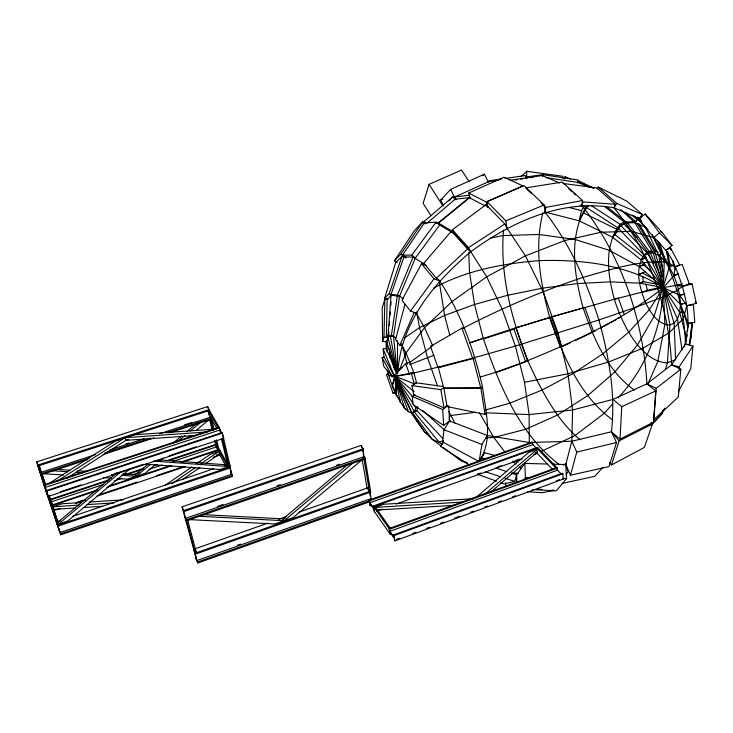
<?xml version="1.0" encoding="UTF-8"?>
<svg xmlns="http://www.w3.org/2000/svg" width="733" height="733" viewBox="0 0 733 733"><rect width="100%" height="100%" fill="white"/><g stroke="black" fill="none" stroke-linecap="round" stroke-linejoin="round"><path stroke-width="1.1" d="M397.46 373.115L397.533 340.726M562.797 178.33L562.843 176.268L526.743 171.284L521.236 176.396M396.745 373.179L386.584 341.697L382.617 341.45L383.982 337.162L384.843 299.284L387.821 299.476M395.93 338.243L393.52 336.2L390.286 335.558L387.986 337.409L386.318 337.253L387.152 299.376L391.587 295.243M532.79 489.543L556.246 490.899L566.572 478.603L565.757 464.52L571.859 441.239L572.555 409.994L567.993 373.766L558.051 333.13L543.071 291.661L525.424 255.844L507.007 228.192L504.845 223.986L486.034 204.663L452.371 229.786L454.662 233.882L470.788 251.74L486.694 276.817L502.087 308.996L515.381 346.049L524.507 382.278L529.116 414.594L529.29 442.512L571.859 441.239L611.423 431.783L620.008 439.131L653.442 422.226L655.815 390.918L646.891 383.854C643.207 319.863 621.813 255.936 581.782 205.432L582.552 200.53L562.312 182.077L525.488 187.923M516.38 482.497L516.582 474.837L524.801 463.412L547.551 464.026M526.551 178.55L526.743 171.284M505.596 485.997L505.688 482.79M657.785 241.12L664.309 260.453L663.338 287.611L664.858 324.499L657.858 361.268L647.871 384.239M386.447 350.319L386.584 341.697L387.986 337.409L383.982 337.162M553.241 464.181L565.757 464.52L570.476 475.222L609.004 466.564L616.517 442.521L611.423 431.783C615.83 394.015 608.848 356.32 598.898 319.973C586.464 281.646 570.182 244.199 545.114 212.341L544.143 204.965L523.829 185.513L486.987 201.575L488.031 207.796M620.008 439.131L621.776 406.678L612.999 399.412L572.555 409.994L529.116 414.594L486.593 412.807L485.044 414.42L447.066 406.558L443.914 388.38L480.885 388.298L482.451 386.722C473.885 349.504 460.764 312.918 439.626 280.904L438.233 279.236M397.222 373.106L393.52 336.2L388.078 335.329L391.055 295.161L399.586 296.05L403.123 298.762M386.318 337.253L388.609 335.402L388.856 332.058M389.351 325.36L389.599 322.016M390.103 315.327L390.35 311.974M390.845 305.285L391.092 301.941M680.829 369.166L656.2 388.353L653.827 419.652L678.291 397.121L680.829 369.166L671.565 364.851C669.027 308.355 649.988 251.767 613.979 207.76C562.293 198.78 511.588 221.65 470.788 251.74C434.541 282.223 400.603 322.694 397.937 372.016M686.464 338.197L679.702 312.313L680.407 304.168L679.674 295.216L677.494 285.485L673.884 275.69L669.348 267.179L664.309 260.453L658.793 255.505L653.185 252.885L648.247 252.885L644.234 255.221C634.366 268.773 639.588 287.309 645.067 301.62C650.079 311.626 657.171 324.71 669.87 325.021L674.085 323.18L677.484 318.937L679.702 312.313L663.338 287.611L644.234 255.221L618.047 227.954L586.409 207.448L580.014 205.185M678.996 369.093L679.189 366.857L692.96 346.04L685.465 344.125L671.565 364.851L646.891 383.854L612.999 399.412M686.949 337.006L687.16 334.743M687.481 331.334C689.881 309.234 683.513 287.18 675.304 266.858C668.184 247.25 649.557 236.393 639.341 218.663L637.646 217.179M490.514 238.088L502.719 235.577L538.947 234.478L575.075 239.444L609.15 250.292L639.222 266.583L663.338 287.611L680.407 304.168L688.214 323.4L692.016 323.729L689.845 345.124M690.944 339.003L692.465 323.116L688.214 323.4L685.465 344.125L689.368 344.483L692.016 323.729M692.96 346.04L690.761 368.708L678.318 391.788M526.715 178.751L526.926 176.873L542.768 174.665L578.035 179.988L577.705 182.847M542.548 176.598L542.768 174.665M448.724 406.128L449.586 420.934L443.987 429.703L442.549 441.917L479.116 461.543C493.767 439.983 485.512 410.599 482.451 386.722L480.72 387.83L443.749 387.922L438.38 367.664L440.176 366.619L409.408 374.059L393.108 376.735L405.706 363.586L410.168 362.175L431.013 347.195M389.635 357.594L390.158 353.26L389.315 348.807M545.114 212.341L545.801 207.393L540.927 202.72M391.294 335.971L397.35 295.802M503.562 230.006C499.677 274.692 511.652 319.258 527.705 360.627C540.881 389.296 555.605 418.992 580.041 439.727M393.52 336.2L399.586 296.05L415.354 257.998L439.672 225.022L438.462 223.116L469.459 197.763L485.063 205.854M479.116 461.543L481.893 444.455L487.363 435.503L529.29 442.512M542.942 212.652C534.119 247.323 540.349 283.561 549.732 317.444L560.406 347.112M586.886 205.396C568.075 236.136 574.067 274.655 583.092 307.768C593.519 338.261 607.29 370.742 634.265 390.084M584.091 205.854L581.489 210.664L579.116 220.789L612.44 237.162L641.128 259.83L663.338 287.611L677.484 318.937L681.983 349.733M404.964 304.232L395.563 339.535L399.842 345.307L401.821 345.371L406.036 352.903L413.861 372.639L416.601 382.846L443.3 386.529M570.476 475.222L576.743 452.096L571.859 441.239M413.861 372.639L395.087 376.194L392.522 385.54L396.397 394.391M500.776 482.708L503.992 483.872L514.703 481.416L516.582 474.837L511.148 473.042M587.023 205.313L586.409 207.448L589.121 205.432M643.995 264.512L639.222 266.583L643.363 264.659L643.913 262.726M564.566 178.962L565.198 176.772L570.457 179.044M384.843 299.284L382.223 307.979L382.617 341.45M387.794 299.156L384.733 298.01L395.582 262.909L402.005 256.33L405.092 257.512M469.019 181.555L461.515 170.047L429.089 184.34L423.115 203.316L430.967 215.676M609.49 462.505L611.514 464.951L619.092 440.881L652.462 423.995L651.051 422.373M665.399 369.295L667.451 362.789L669.87 325.021L663.338 287.611L658.793 255.505L645.571 227.349L634.439 215.933M384.733 298.01L389.131 293.86L402.005 256.33M391.019 294.492L397.313 295.115L399.586 296.05L393.264 295.417L391.019 294.492L403.892 256.962L413.091 257.036L425.241 264.677M652.462 423.995L644.353 447.442L611.514 464.951M684.155 346.654L686.372 340.332M663.191 409.839L661.688 414.108L651.142 425.561M577.952 182.829L578.667 180.895L593.904 188.253M399.494 370L406.036 352.903L424.544 327.642L452.096 301.52L486.694 276.817L525.424 255.844L564.758 240.543L601.142 232.214L631.489 231.344L653.589 237.602C672.821 269.771 684.411 306.568 685.465 344.125M581.782 205.432L583.193 201.914L615.408 204.296L613.979 207.76L639.341 218.663L641.659 221.137M397.313 295.115L413.091 257.036M408.455 411.744L404.46 407.905L394.995 376.441L408.492 411.763L411.827 412.991L414.347 411.708L416.014 407.85L417.581 407.053L416.014 407.85L414.118 404.946M395.06 376.505L411.827 412.991L416.711 410.526L417.957 407.64M399.842 345.307L414.081 312.936L416.087 313.037L424.544 327.642L432.827 345.894M469.221 464.878L440.689 446.507L443.254 441.523M664.767 408.171L661.688 414.108L651.27 424.398M426.111 265.538L421.484 263.77L401.977 300.163L410.489 311.085L416.087 313.037M545.315 212.121L579.116 220.789L586.895 207.311M619.761 225.004C603.525 246.261 607.859 275.141 614.318 299.238C619.55 315.621 626.862 331.389 637.508 344.977C645.324 353.773 654.945 362.725 667.451 362.789L675.615 359.738L674.085 323.18L653.185 252.885L634.796 222.612L620.704 209.638M495.389 455.578L484.495 452.673L479.602 460.975M618.111 227.487L612.44 237.162L615.115 234.743L619.055 228.284M440.689 446.507L442.833 442.943M623.939 221.907L620.219 224.38L618.047 227.954L626.77 221.907M618.056 397.937C645.92 368.268 661.798 328.182 663.338 287.611L648.247 252.885L625.469 223.052L626.568 221.238M479.776 460.333L484.495 452.673M597.184 188.793L598.302 187.089L626.889 201.154L642.181 214.448L639.341 218.663L645.159 213.99L662.046 232.279L672.06 245.445L666.279 249.999L669.348 267.179L654.065 316.381L637.508 344.977L614.932 371.842L587.738 395.609L557.428 415.098L525.57 429.318L493.795 437.473L486.034 437.839M397.02 262.625L394.436 260.792L414.255 230.849L422.547 222.026L425.177 223.895M613.979 207.76L616.856 203.435L642.181 214.448M394.436 260.792L400.832 254.177L422.547 222.026M400.832 254.177L406.119 257.906L402.582 255.102L424.306 222.942L436.108 222.126L439.672 225.022L454.662 233.882L453.434 231.93L438.462 223.116M604.285 206.33L625.469 223.052L626.147 222.035L634.448 221.632M410.489 311.085L434.028 278.806L439.626 280.904L436.364 278.21L423.793 263.193L451.482 231.087L454.662 233.882M402.582 255.102L411.754 255.139L436.108 222.126M523.527 480.088L525.433 477.522L524.801 463.412M639.094 220.532L637.124 219.68L634.796 222.612L625.469 223.052M566.087 474.37L568.157 471.878L565.757 464.52M602.893 467.352L594.82 476.322L562.165 483.395M612.815 403.746L603.845 413.696L574.8 435.686L540.798 451.574M443.612 205.781L440.716 200.027L450.639 189.398L484.394 174.17L488.343 181.986M449.118 417.169L450.63 415.547L475.488 412.294M422.474 222.924L452.811 196.811L455.33 199.752M448.972 200.824L452.811 196.811M639.341 218.663L641.32 216.638M482.809 175.792L484.394 174.17M487.537 182.361L489.149 180.767L501.592 178.971M436.364 278.21L467.59 248.945L470.788 251.74L468.506 247.626L452.371 229.786M650.473 250.823L648.247 252.885L649.988 252.042L660.625 276.543M647.926 251.795L644.234 255.221L647.871 253.462M648.073 261.369L645.297 257.906L641.128 259.83L643.125 257.989M621.758 224.573L618.047 227.954L620.072 226.131M652.507 251.74L649.539 251.749L648.247 252.885L649.988 252.033M636.116 221.458L634.796 222.612L645.571 227.349L648.054 229.539M490.643 492.255L537.179 452.133L535.108 452.875M484.311 494.72L536.968 449.439L528.695 452.408L476.432 497.176M427.183 223.034L455.156 199.22L469.157 197.635L438.178 222.969L436.025 223.116M57.852 522.29L116.785 472.867M120.102 472.409L58.438 524.122L67.775 520.971L130.181 468.634M123.08 473.793L135.559 474.627L147.709 464.429M172.878 443.328L181.555 436.053M186.759 431.682L197.177 422.95M121.495 475.286L136.274 476.267L150.192 464.594M177.148 441.99L184.973 435.42M190.186 431.05L201.493 421.567M155.414 464.621L145.006 473.353L127.515 479.18L117.234 478.512M159.757 460.984L163.23 458.07M186.668 438.416L190.14 435.503M196.215 430.408L209.235 419.487M563.567 178.146L565.198 176.772M348.074 464.282L283.011 518.854L202.849 514.612M199.275 516.289L284.111 520.723L352.793 463.119M362.652 459.279L293.237 517.498L274.948 523.967L188.482 519.578M658.28 252.354L655.467 251.043L653.185 252.885L654.972 252.042M660.296 254.837L658.793 255.505L661.084 253.655L652.141 234.533M636.336 221.375L634.796 222.612L635.493 221.586L625.542 212.423M653.589 237.602L659.508 232.892L672.06 245.445M414.878 394.556L412.322 396.425L412.991 404.625L443.667 425.452L449.586 420.934L487.363 435.503M443.667 425.452L442.677 409.5L447.808 405.633M483.652 338.866L513.952 329.172L515.904 327.752L549.732 317.444L618.313 298.12L624.314 314.549M658.793 255.505L662.504 252.894M665.821 259.775L664.309 260.453L666.178 259.134M182.004 479.849L199.834 467.553M205.46 463.677L219.534 453.965L216.354 455.028M404.589 337.904L419.505 327.633L444.592 315.437L474.544 304.47L507.74 295.243L542.548 288.161L577.292 283.598L610.241 281.848L639.561 283.149L663.338 287.611L679.674 295.216L686.812 305.707L683.403 318.589L668.808 333.029L643.418 347.909L608.876 361.937L567.993 373.766L524.507 382.278M164.705 485.594L191.762 467.031M197.36 463.183L210.426 454.222L218.92 451.391L201.053 463.677M171.916 483.725L195.418 467.553M468.506 247.626L504.845 223.986M66.474 478.539L125.856 440.359L128.825 439.388M56.954 481.361L125.086 437.683L207.256 431.948M49.377 483.258L116.135 440.579L134.002 434.788L216.088 429.043M411.442 373.518L414.191 383.726L416.601 382.846L411.964 385.604L413.669 394.83L444.033 407.869L447.735 405.56M411.964 385.604L440.854 389.672L444.592 387.4M433.661 288.133C465.785 270.431 502.701 263.614 538.929 260.646C581.663 259.317 626.504 264.219 663.338 287.611L681.617 284.45M438.38 367.664L473.151 358.584L474.902 357.539L515.381 346.049L598.898 319.973L634.137 307.833L660.79 297.745L677.09 290.46L682.496 286.365L689.332 283.9L682.13 264.384L675.304 266.858L666.636 262.057C638.058 260.178 610.507 269.707 583.376 277.276C542.402 290.909 502.554 307.723 464.246 327.651L462.276 328.796M667.25 249.431L666.279 249.999L670.548 247.946L679.601 264.805L675.304 266.858L673.884 275.69L663.338 287.611L649.319 309.766L628.639 332.241L602.801 353.828L573.353 373.436L541.843 390.158L509.829 403.187L485.283 410.059M664.309 260.453L665.243 259.894L659.462 242.696M440.176 366.619L437.858 367.206L430.491 346.416L461.946 328.146L464.246 327.651M620.75 225.517L646.909 252.738L644.234 255.221L649.31 252.583M521.392 363.366L527.705 360.627C575.148 341.047 623.087 320.046 663.338 287.611L641.677 292.348L647.321 290.305L662.559 286.951M591.934 332.141L595.627 330.638M600.584 327.99L609.499 323.226M611.487 322.172L616.435 319.524M618.423 318.461L620.402 317.398M481.783 338.958L515.904 327.752L527.769 360.718L495.416 372.391L480.243 377.046M563.237 465.189L566.233 463.65M412.844 403.095L395.124 376.432L414.347 411.708L416.711 410.526L442.906 438.609M414.374 411.689L416.711 410.526M654.935 252.033L653.185 252.885L654.487 251.731L637.298 223.409M641.128 259.83L646.543 257.21M672.766 260.884L673.499 265.199L669.348 267.179L670.292 266.629L667.635 251.575M678.052 273.702L673.884 275.69L678.621 273.977M396.232 393.3L392.989 393.099L386.502 374.655L388.463 373.729M395.298 370.504L402.344 367.444M397.973 369.982L400.85 368.607M562.944 346.278L570.036 342.934M575.103 340.552L592.328 332.443M621.776 406.678L655.815 390.918M455.917 199.513L454.909 196.939L488.664 181.628L498.577 180.236M468.726 193.045L503.965 177.212L523.069 185.98L486.3 202.024L468.726 193.045L470.357 198.744M440.716 200.027L442.75 199.119M645.397 271.659L638.736 274.573L642.475 273.079L654.312 279.31M486.987 201.575L505.843 220.853L544.143 204.965M416.601 382.846L414.209 383.817L395.087 376.194L395.417 380.784M658.454 284.459L643.29 281.646L639.561 283.149L644.28 281.454M409.683 364.594L433.909 355.248M443.392 440.67L439.204 442.301L432.443 439.534L424.535 431.874L410.59 412.074M386.502 374.655L388.408 373.922M392.989 393.099L395.857 392.008M396.553 539.406L399.769 538.233M412.633 533.514L415.849 532.332M426.56 528.401L429.776 527.219M440.496 523.289L443.712 522.107M454.423 518.176L459.783 516.206M470.504 512.275L473.72 511.093M484.431 507.163L487.647 505.99M498.367 502.05L501.583 500.877M512.294 496.947L515.51 495.765M556.237 480.821L559.453 479.639M536.73 448.596L532.9 444.61L532.204 442.036L369.084 500.08L369.954 505.257L370.385 505.871L370.046 503.828L373.784 509.16L374.123 511.213L390.414 534.485L390.084 532.405L394.079 538.104L394.885 540.862L563.237 479.061L562.898 473.793L562.321 473.197L393.575 534.898L393.905 536.987L389.901 531.288L389.571 529.208L373.253 506.017L537.344 447.35L557.401 468.112L557.547 470.174L561.057 473.82M389.901 531.288L557.547 470.174M393.575 534.898L394.042 535.566L562.898 473.793M495.737 372.712L519.257 364.145M389.571 529.208L557.401 468.112M682.231 283.781L677.494 285.485L682.496 286.365L692.053 283.964L696.35 303.334L686.812 305.707L693.427 304.699L694.792 322.401L688.214 323.4M477.467 474.141L480.692 472.977M497.918 466.802L501.143 465.647M516.215 460.242L519.44 459.078M376.716 511.066L382.104 509.133M396.104 504.102L522.125 458.876M533.972 454.625L537.207 453.461M537.885 447.909L373.693 506.64L374.563 511.836M237.373 545.215L240.598 544.069M196.939 560.534L371.072 498.596L369.744 490.698L370.696 492.035L195.5 554.084L194.804 552.59L196.939 560.534L197.883 562.953L370.018 501.629M197.635 562.037L532.735 442.585M369.084 500.08L369.853 502.737L532.9 444.61M285.036 518.139L283.011 518.854L284.111 520.723M370.541 491.11L195.253 553.149L193.485 549.365M194.566 548.99L267.875 523.115M278.65 519.303L286.2 516.646M299.137 512.074L368.131 487.72M197.883 562.953L196.114 559.151L195.867 558.225L196.563 559.728L182.059 506.824L361.012 445.444L363.614 449.696L184.075 511.478L183.378 510.031L185.614 518.341L364.035 456.659L364.997 457.96L370.696 492.035M185.614 518.341L186.301 519.807L364.997 457.96M182.059 506.824L183.809 510.507L363.458 448.733M217.655 506.356L223.061 504.487M277.083 485.823L280.327 484.705M336.511 465.29L339.755 464.172M232.37 475.488L60.473 533.917L60.766 534.806L232.581 476.377L229.85 466.573L230.547 467.819L57.861 526.202L56.432 521.795L60.766 520.338M231.674 474.233L60.024 532.525L45.867 490.734L222.154 432.58L223.712 438.343L47.837 496.589L47.645 495.975M469.276 342.897L483.203 338.206L474.544 304.47L469.578 272.804L468.744 252.711M471.09 342.558L480.711 339.315M72.677 516.325L213.413 468.882M224.243 465.235L228.568 463.769M57.559 525.295L230.327 466.921L229.008 464.557M60.665 508.317L54.169 510.489L52.519 505.523L58.695 524.91L48.836 495.691M75.82 503.25L85.559 499.988M96.38 496.369L185.119 466.683M195.949 463.064L200.274 461.616M213.257 457.264L219.753 455.092M51.218 505.294L97.865 489.754M108.713 486.135L169.451 465.895M180.3 462.285L219.35 449.265L227.358 463.632M95.913 491.055L51.411 505.889L53.088 510.855M106.771 487.436L171.888 465.721M182.746 462.102L219.643 449.805M77.771 501.94L83.177 500.126M99.404 494.702L137.254 482.048M156.725 475.534L183.763 466.49M60.665 491.669L81.271 484.843M113.826 474.068L143.118 464.365M169.149 455.752L196.27 446.773M50.495 499.274L109.089 479.831M124.28 474.782L143.805 468.305M166.593 460.736L215.42 444.528M50.687 499.86L108.227 480.756M126.681 474.627L142.972 469.212M153.829 465.611L157.082 464.53M169.03 460.562L215.713 445.059M103.399 484.504L51.347 501.812L52.428 505.119L49.212 495.6M114.247 480.903L121.834 478.374M132.682 474.764L139.188 472.602M148.946 469.358L161.966 465.034M172.805 461.424L216.189 447.002L217.903 449.97L215.795 441.266M44.896 487.564L219.964 429.95L222.108 433.698M222.475 433.13L46.069 491.348L45.867 490.734M219.964 429.95L219.469 427.898L44.2 485.503L36.65 461.882L207.576 406.641L209.464 410.443L37.988 466.023M125.719 444.033L128.981 442.97M184.304 424.957L191.899 422.483M95.611 454.579L40.242 472.611L37.365 464.062M109.721 449.98L144.465 438.673M159.666 433.716L210.692 417.104M41.735 473.545L89.573 457.951M104.801 452.985L150.457 438.096M166.767 432.782L211.351 418.25L213.935 428.952M40.956 474.81L87.685 459.564M102.895 454.607L153.976 437.94M169.186 432.983L211.571 419.157M37.676 465.107L209.244 409.527M45.226 484.421L40.443 469.532L39.316 469.899L46.949 493.905M207.998 410.654L208.997 414.741L210.041 414.402M393.108 376.735L396.361 375.69L392.412 376.689L383.817 366.482L382.104 357.658L384.074 357.136L394.336 376.084L396.416 375.589M515.986 327.898L549.75 317.609M394.757 376.157L396.553 375.617L394.785 376.258L392.237 385.549L388.765 375.69M612.806 420.091C579.464 395.774 562.77 355.285 549.732 317.444L584.824 307.393L593.648 331.701M437.858 367.206L474.902 357.539L472.629 358.116L461.946 328.146M614.318 299.238L642.392 292.055M684.814 293.924L679.674 295.216L683.953 294.556M576.743 452.096L616.517 442.521M383.982 357.072L383.203 349.018L386.254 348.312L386.071 341.523M430.491 346.416L432.049 346.068M554.13 490.432L542.237 492.704L527.751 491.742M545.801 207.393L582.552 200.53M410.572 373.179L412.761 372.822M560.406 347.002L561.927 346.755L551.298 317.334M685.74 303.352L680.407 304.168L682.469 304.03M504.982 178.486L525.332 175.544L526.037 178.595M510.15 180.199L542.31 175.535L559.581 182.984M514.905 179.997L517.168 179.667M520.558 179.182L522.821 178.852M530.738 177.734L533.001 177.432M454.909 196.939L468.909 195.28L469.945 197.928M196.526 435.448L125.856 440.359L125.086 437.683M679.702 312.313L683.816 312.038L687.811 327.138M81.326 502.517L62.021 503.745L52.941 506.778L79.082 505.119M89.27 502.013L123.327 499.842M87.035 504.616L114.311 502.884M53.821 509.362L75.38 507.996M83.324 507.502L102.62 506.283M473.582 498.715L383.854 504.249L374.975 507.428L462.541 502.041M376.56 510.067L454.918 505.275M480.417 458.382L488.425 458.501M525.433 477.522L530.005 477.641M563.146 478.512L566.572 478.603M512.688 473.005L518.231 473.316M538.508 489.259L541.852 489.452M551.876 490.029L554.102 490.166M44.099 473.765L63.524 475.03M70.386 475.47L73.813 475.699M103.518 477.623L111.517 478.145M57.275 469.395L69.754 470.229M77.698 470.751L86.769 471.365M52.162 470.696L68.077 471.75M76.03 472.272L82.856 472.73M111.269 474.608L113.542 474.755M145.317 464.191L220.157 469.505L228.87 466.564L153.307 461.084M158.337 459.829L227.954 464.924M388.609 335.402L390.286 335.558L397.057 373.134M392.778 376.066L388.737 375.598L387.271 370.247M388.078 335.329L390.286 335.558M391.055 295.161L393.264 295.417L389.131 293.86M562.953 183.452L596.882 187.932L615.408 204.296M545.948 177.624L577.925 182.416L589.524 187.281M688.883 283.479L692.053 283.964M569.541 207.604L581.489 210.664M671.565 364.851L679.189 366.857M514.997 460.8L518.258 461.671M495.957 468.002L506.815 471.603M485.365 471.704L500.575 476.743M504.927 478.182L514.703 481.416M443.282 447.588L460.452 460.333L466.912 462.651M477.21 474.205L496.488 481.16M443.987 429.703L481.893 444.455M406.962 409.701L404.854 408.84L403.031 404.689M593.263 188.143L578.484 181.958L586.611 185.88M403.892 256.962L405.376 257.595M460.452 460.333L467.507 463.366M412.322 396.425L442.677 409.5M646.891 383.854L656.2 388.353M583.743 213.065L616.984 229.347M413.806 415.483L416.527 420.476L418.433 421.64M591.485 205.753L620.219 224.38M428.154 434.458L424.535 431.874L416.527 420.476M441.972 444.271L439.204 442.301L414.2 411.818L411.827 412.991L395.087 376.505M441.477 446.241L432.443 439.534L412.193 412.404M607.62 207.402L626.147 222.035M615.115 234.743L642.896 256.66M411.754 255.139L415.354 257.998M395.105 376.286L414.182 391.715M559.508 464.768C519.037 434.193 499.21 384.706 483.203 338.206M643.363 264.659L650.263 270.642M660.396 231.335L662.064 232.782M598.302 187.089L616.856 203.435M512.679 461.075L516.069 464.071M519.459 467.068L521.154 468.561M422.611 410.471L444.693 430.17M568.854 188.83L572.235 191.909M573.921 193.448L575.607 194.987M632.158 215.09L637.124 219.68M526.303 188.702L531.178 193.375M457.978 457.969L459.628 459.545M555.806 467.901L536.877 448.275L537.28 453.434L553.021 469.853M623.242 223.217L637.508 238.06M562.669 478.466L563.237 479.061M451.482 231.087L467.59 248.945M395.114 376.359L412.871 397.066M423.986 221.32L425.891 223.538M611.423 431.783L619.092 440.881M421.484 263.77L434.028 278.806M400.145 399.961L396.031 394.785L392.173 385.943M504.689 451.711L493.795 437.473L479.455 412.835M627.457 222.814L649.539 251.749M645.159 213.99L659.508 232.892M665.243 259.894L669.66 265.786M362.139 447.707L361.012 445.444M363.614 449.696L362.652 448.404L364.035 456.659M363.944 457.264L365.162 458.922L186.567 520.769L184.808 517.058M438.178 222.969L439.672 225.022M695.113 301.602L696.35 303.334M374.783 506.246L390.213 528.145M369.853 502.737L373.601 508.061L373.253 506.017M404.424 407.86L400.291 401.959L394.95 376.386L396.26 394.528L400.245 401.895M429.089 184.34L442.897 205.909M638.883 223.684L655.467 251.043M647.697 253.517L653.488 263.321M208.456 408.684L207.576 406.641M208.804 409.298L219.469 427.898M220.221 431.041L221.293 432.919M208.3 410.59L218.086 427.715M223.4 437.793L223.712 438.343M208.997 414.741L216.611 428.118M455.037 423.335L448.798 411.47M448.917 418.955L450.557 421.878M217.82 447.634L219.818 451.216M226.854 464.969L218.617 450.144L219.808 455.074L225.306 464.997M231.262 473.994L232.581 476.377M382.104 357.658L392.412 376.689M673.499 265.199L675.524 268.974M486.034 204.663L487.335 207.164M450.639 189.398L455.596 199.257M195.528 550.85L196.407 552.746L187.74 520.357M135.559 474.627L136.274 476.267M386.254 348.312L397.02 374.306M383.203 349.018L394.336 376.084M513.952 329.172L525.671 361.809M437.509 385.924L427.476 357.567L419.505 327.633L416.711 312.001M405.706 363.586L409.408 374.059M48.827 495.49L57.568 521.41M36.65 461.882L36.962 462.798M39.609 470.65L50.256 502.178M40.645 473.894L50.962 504.432M56.734 522.693L44.007 484.898L219.167 427.357L220.404 432.543M57.183 524.077L59.785 531.782M40.443 469.532L39.06 465.409L45.162 484.522M42.111 474.361L45.648 485.017M50.522 503.003L60.766 534.806M655.256 253.114L662.256 277.001M486.3 202.024L487.665 206.889M390.158 353.26L394.501 369.221M401.73 343.722L407.291 364.338M183.809 510.507L184.075 511.478M186.301 519.807L195.5 554.084M449.76 335.164L444.592 315.437L439.204 281.289M473.151 358.584L480.72 387.83M387.986 337.409L396.91 373.179M216.565 439.827L218.929 449.622M210.518 419.496L213.156 430.381M209.656 419.835L212.029 429.611M214.659 440.469L216.244 446.983M222.154 432.58L222.649 434.632M222.905 435.741L230.547 467.819M229.741 467.003L231.298 473.564M222.365 438.325L229.273 467.278L227.514 464.126L221.403 438.572M230.611 472.318L230.822 473.206M645.92 284.175L647.321 290.305M440.854 389.672L444.033 407.869M670.548 247.946L670.924 250.109M362.194 459.307L367.059 488.096L369.469 491.495L364.063 459.298M362.487 449.769L362.835 451.83M363.174 453.892L363.522 455.953M369.799 493.364L370.183 495.618M389.956 533.826L389.104 528.548L556.833 467.526L556.979 469.624M480.885 388.298L485.044 414.42M394.042 535.566L394.885 540.862M505.843 220.853L507.007 228.192M661.056 257.979L661.523 261.296M661.835 263.514L662.302 266.839M662.614 269.048L662.925 271.265M663.237 273.482L663.704 276.799M660.451 255.945L663.722 279.191M642.777 276.295L643.29 281.646M395.573 383.047L396.15 390.991M516.582 474.837L516.893 482.268M386.987 340.973L387.015 351.959"/></g></svg>
